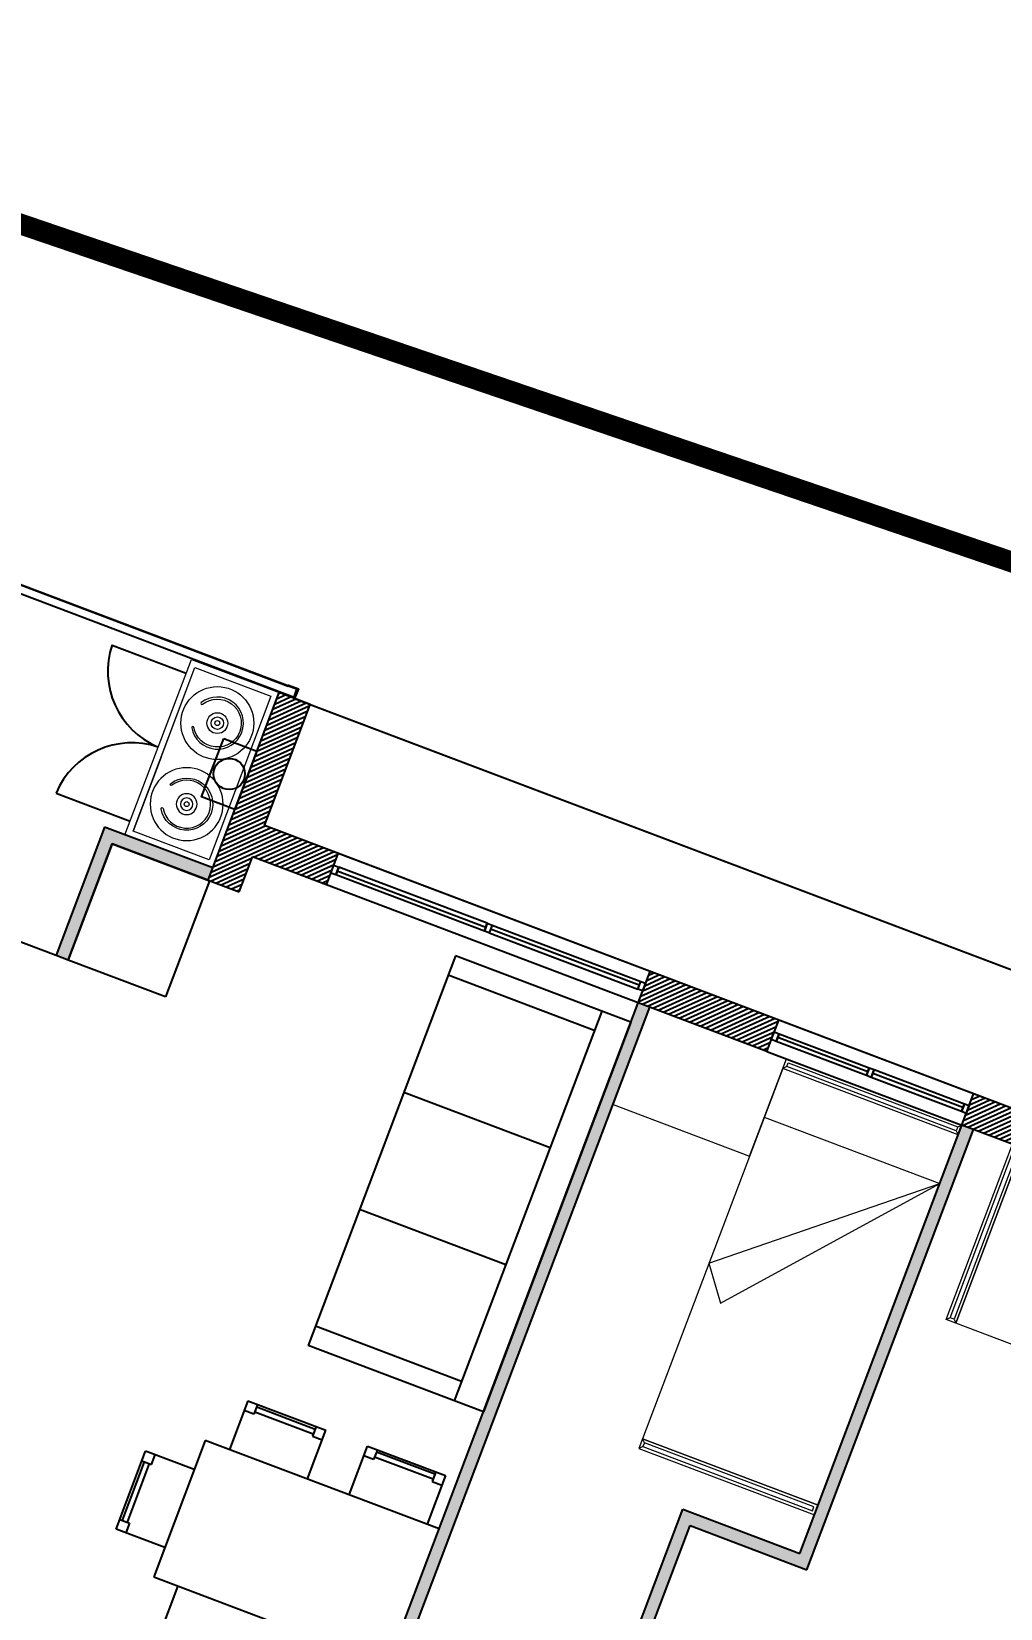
# Model space of a CAD drawing. Extents: x 0 to 346944, y 0 to 6285838.
# Drawn here: x 344191.83 to 344196.48, y 6284445.42 to 6284452.99 of the extents above; entities that cross this region are included whole.
import ezdxf

# ---------------------------------------------------------------- set-up
doc = ezdxf.new("R2010")
doc.units = 0
doc.header["$LTSCALE"] = 5
for name, pattern in [('DASHDOT', [1, 0.5, -0.25, 0, -0.25]), ('DASHDOTX2', [2, 1, -0.5, 0, -0.5]), ('DASHED', [0.75, 0.5, -0.25]), ('HIDDEN', [0.375, 0.25, -0.125])]:
    doc.linetypes.add(name, pattern=pattern)
for name, color, linetype in [('ACOM-P', 251, 'DASHED'), ('COTAS', 11, 'Continuous'), ('GRILLA', 254, 'Continuous'), ('PLANTA', 6, 'Continuous'), ('Prosan General Linea Oficial', 6, 'DASHDOTX2'), ('PUNTO-DE-INTERES', 254, 'Continuous')]:
    doc.layers.add(name, color=color, linetype=linetype)
doc.layers.add('Muebles', color=8, linetype='Continuous', lineweight=15)
doc.styles.add('2mm', font='simplex.shx', dxfattribs={"width": 0.8, "height": 0.65})
doc.styles.add('ROMANS', font='romans.shx', dxfattribs={"height": 1})
doc.dimstyles.new('ACOMETIDA 500', dxfattribs={"dimtxt": 0.65, "dimasz": 1.8, "dimexe": 1.25, "dimexo": 0.625, "dimtad": 0, "dimdec": 0, "dimtxsty": '2mm', "dimblk": 'NONE', "dimcen": 2.5, "dimse1": 1, "dimse2": 1, "dimclrd": 256, "dimclrt": 2, "dimadec": 0, "dimazin": 0, "dimtfac": 1, "dimtdec": 0, "dimtmove": 0, "dimatfit": 3, "dimldrblk": 'NONE', "dimfxl": 1, "dimtfill": 1, "dimlwd": -1, "dimarcsym": 2})
doc.dimstyles.new('GRILLA X 500', dxfattribs={"dimtxt": 0.5, "dimasz": 1.8, "dimexe": 1.25, "dimexo": 0.625, "dimtad": 0, "dimdec": 0, "dimtxsty": 'ROMANS', "dimblk": 'NONE', "dimcen": 2.5, "dimse1": 1, "dimse2": 1, "dimsd1": 1, "dimsd2": 1, "dimclrd": 256, "dimclrt": 256, "dimadec": 0, "dimazin": 0, "dimtfac": 1, "dimtdec": 0, "dimtmove": 0, "dimatfit": 3, "dimldrblk": 'NONE', "dimfxlon": 1, "dimtfill": 1, "dimlwd": -1, "dimarcsym": 2})
doc.dimstyles.new('VANO 500', dxfattribs={"dimtxt": 0.65, "dimasz": 1.8, "dimexe": 0, "dimexo": 8, "dimgap": 1.2, "dimtad": 0, "dimdec": 0, "dimzin": 0, "dimdsep": 46, "dimtxsty": '2mm', "dimblk": 'NONE', "dimcen": 0, "dimse1": 1, "dimse2": 1, "dimsd1": 1, "dimsd2": 1, "dimclrd": 7, "dimclrt": 2, "dimadec": 0, "dimazin": 0, "dimtfac": 1, "dimtdec": 0, "dimtofl": 0, "dimtmove": 0, "dimatfit": 3, "dimldrblk": 'NONE', "dimfxl": 1, "dimtfill": 1, "dimtolj": 1, "dimtzin": 0, "dimlwd": 25, "dimarcsym": 0})

# ---------------------------------------------------------------- blocks, each defined once
blk = doc.blocks.new('cama')
at = {"layer": 'Muebles'}
for p, q in [((43.6696, 33.3867), (43.6846, 33.4017)), ((42.7996, 33.3667), (42.7846, 33.3517)), ((43.6696, 33.3667), (43.6846, 33.3517)), ((42.7846, 32.3517), (43.6846, 33.1017)), ((42.7846, 33.1017), (43.6846, 33.1017)), ((42.9046, 32.1917), (43.6846, 33.1017)), ((42.7846, 32.3517), (42.9046, 32.1917)), ((42.7996, 31.4367), (42.7846, 31.4517)), ((42.7996, 31.4167), (42.7846, 31.4017))]:
    blk.add_line(p, q, dxfattribs=at)
for points in [[(42.7846, 33.4017), (42.0846, 33.4017), (42.0846, 32.9017), (42.7846, 32.9017)], [(42.7846, 33.4017), (43.6846, 33.4017), (43.6846, 33.3517), (42.7846, 33.3517)], [(42.7996, 33.3867), (43.6696, 33.3867), (43.6696, 33.3667), (42.7996, 33.3667)], [(42.7846, 31.4517), (43.6846, 31.4517), (43.6846, 33.3517), (42.7846, 33.3517)], [(42.7846, 31.4017), (43.6846, 31.4017), (43.6846, 31.4517), (42.7846, 31.4517)], [(42.7996, 31.4167), (43.6696, 31.4167), (43.6696, 31.4367), (42.7996, 31.4367)]]:
    blk.add_lwpolyline(points, close=True, dxfattribs=at)
blk = doc.blocks.new('GAS')
at = {"layer": 'Muebles', "elevation": -597.625}
blk.add_lwpolyline([(38.2517, 33.8996, 1), (38.2432, 33.9048, -3.596996), (38.2432, 34.0235, 1), (38.2517, 34.0287, 3.596996)], format="xyb", close=True, dxfattribs=at)
at = {"layer": 'Muebles'}
for radius in [0.175, 0.05, 0.03]:
    blk.add_circle((38.1447, 33.9642, -597.625), radius, dxfattribs=at)
blk = doc.blocks.new('nicho gas')
at = {"layer": 'Muebles'}
for q in [(38.3429, 34.1534), (38.3429, 33.3134)]:
    blk.add_line((38.3429, 33.7734), q, dxfattribs=at)
for points in [[(37.9229, 34.1834), (38.3729, 34.1834), (38.3729, 33.2834), (37.9229, 33.2834)], [(37.9529, 34.1534), (38.3429, 34.1534), (38.3429, 33.3134), (37.9529, 33.3134)]]:
    blk.add_lwpolyline(points, close=True, dxfattribs=at)
for centre in [(38.1479, 33.9414), (38.1479, 33.5254)]:
    blk.add_circle(centre, 0.012, dxfattribs=at)
at = {"layer": 'Muebles', "xscale": -1, "rotation": 180}
blk.add_blockref('GAS', (0.0032, 67.9055, 597.625), dxfattribs=at)
at = {"layer": 'Muebles'}
blk.add_blockref('GAS', (0.0032, -0.4387, 597.625), dxfattribs=at)
blk = doc.blocks.new('PLANTA 2')
at = {"layer": 'PUNTO-DE-INTERES'}
h = blk.add_hatch(dxfattribs=at)
h.set_pattern_fill('LINE', color=256, scale=0.003, angle=204.0586)
h.set_pattern_definition([(204.0585514, (1753.263857, 180.027828), (0.003883056714, -0.008697556873), [])])
h.paths.add_polyline_path([(-0.5333, 5.6594), (-1.3549, 3.5125), (-0.5537, 3.2059), (-0.5286, 3.2713), (-1.2645, 3.5529), (-0.4679, 5.6343)])
h.paths.add_polyline_path([(0.5103, 5.26), (0.3991, 4.9694), (0.576, 4.9016), (0.5474, 4.8269), (0.3705, 4.8946), (0.3383, 4.8105), (0.2636, 4.8391), (0.4356, 5.2886)])
h.paths.add_polyline_path([(1.3232, 4.6157), (1.6314, 4.4978), (1.6028, 4.423), (1.2946, 4.541)])
h.paths.add_polyline_path([(2.0984, 4.319), (2.4299, 4.1922), (2.4013, 4.1174), (2.0698, 4.2443)])
h.paths.add_polyline_path([(2.8969, 4.0135), (4.0036, 3.5899), (3.975, 3.5152), (2.8683, 3.9387)])
h.paths.add_polyline_path([(4.2919, 2.9442), (4.2172, 2.9728), (3.8631, 2.0478), (3.9379, 2.0192)])
h.paths.add_polyline_path([(-0.7949, 2.7714), (3.8692, 0.9865), (4.2513, 1.9849), (4.1766, 2.0135), (3.807, 1.0478), (-0.717, 2.7791), (-0.7145, 2.7856), (-0.7799, 2.8106)])
h = blk.add_hatch(dxfattribs=at)
h.set_pattern_fill('JIS_STN_2.5', color=256, scale=0.0075, angle=159.0586)
h.set_pattern_definition([(204.0585514, (1753.263857, 180.027828), (0.00764381243, -0.01712117495), []), (204.0585514, (1753.251494, 180.032559), (0.00764381243, -0.01712117495), [0.009, -0.00375])])
h.paths.add_polyline_path([(-0.6747, 5.0939), (-0.558, 5.0492), (-0.6295, 4.8624), (-0.7462, 4.9071), (-0.735, 4.9363), (-0.6475, 4.9028), (-0.5983, 5.0312), (-0.6859, 5.0647)])
h.paths.add_polyline_path([(-0.0726, 4.6493), (0.0337, 4.9271), (0.2636, 4.8391), (0.2747, 4.8683), (0.0157, 4.9674), (-0.1018, 4.6605)])
h.paths.add_polyline_path([(0.6257, 2.7091), (0.5976, 2.7198), (1.2946, 4.541), (1.3226, 4.5303)])
h.paths.add_polyline_path([(0.9796, 2.5848), (1.4046, 2.4222), (1.5154, 2.7117), (1.2352, 2.819), (1.4139, 3.2859), (1.6941, 3.1787), (2.0978, 4.2336), (2.0698, 4.2443), (1.6768, 3.2175), (1.3966, 3.3247), (1.1965, 2.8017), (1.4766, 2.6944), (1.3873, 2.461), (0.9904, 2.6129)])
h.paths.add_polyline_path([(3.1531, 3.8297), (2.4599, 2.0183), (1.7782, 2.2793), (1.7889, 2.3073), (2.4426, 2.0571), (3.1251, 3.8405)])
h.paths.add_polyline_path([(3.8743, 2.0769), (3.593, 2.1846), (3.45, 1.8111), (2.8955, 2.0233), (3.0027, 2.3035), (2.9747, 2.3142), (2.8563, 2.0048), (3.468, 1.7707), (3.611, 2.1443), (3.8631, 2.0478)])
h.paths.add_polyline_path([(3.556, 1.1438), (3.5806, 1.208), (3.8316, 1.112), (3.8428, 1.1412), (3.5626, 1.2484), (3.5268, 1.155)])
h.paths.add_polyline_path([(2.7503, 1.6438), (2.7222, 1.6546), (2.6583, 1.4874), (2.6863, 1.4767)])
for p, q in [((0.0355, 5.4042), (0.2129, 5.3363)), ((0.2636, 4.8391), (0.4356, 5.2886)), ((0.5103, 5.26), (0.4356, 5.2886)), ((0.3991, 4.9694), (0.5103, 5.26)), ((-0.1004, 5.0493), (0.0771, 4.9814)), ((0.0157, 4.9674), (-0.1018, 4.6605)), ((0.2747, 4.8683), (0.0157, 4.9674)), ((0.576, 4.9016), (0.3991, 4.9694)), ((0.0337, 4.9271), (-0.0726, 4.6493)), ((0.2636, 4.8391), (0.0337, 4.9271)), ((0.3383, 4.8105), (0.3705, 4.8946)), ((0.5474, 4.8269), (0.3705, 4.8946)), ((0.5474, 4.8269), (0.576, 4.9016)), ((1.3232, 4.6157), (0.576, 4.9016)), ((-0.4987, 4.8124), (-0.1018, 4.6605)), ((0.2636, 4.8391), (0.3383, 4.8105)), ((1.2946, 4.541), (0.5474, 4.8269)), ((0.933, 4.7329), (0.9259, 4.7142)), ((0.9447, 4.7284), (0.9376, 4.7097)), ((-0.1018, 4.6605), (-0.0726, 4.6493)), ((0.8564, 4.6551), (0.499, 3.7212)), ((1.2767, 4.4943), (0.8564, 4.6551)), ((1.1888, 4.4744), (0.8386, 4.6084)), ((1.2946, 4.541), (1.3232, 4.6157)), ((1.6314, 4.4978), (1.3232, 4.6157)), ((0.5976, 2.7198), (1.2946, 4.541)), ((0.6257, 2.7091), (1.3226, 4.5303)), ((1.2067, 4.5211), (0.8493, 3.5871)), ((1.6028, 4.423), (1.2946, 4.541)), ((1.2767, 4.4943), (0.9193, 3.5603)), ((1.6028, 4.423), (1.6314, 4.4978)), ((2.0984, 4.319), (1.6314, 4.4978)), ((1.6028, 4.423), (2.0698, 4.2443)), ((0.7314, 4.3282), (1.0816, 4.1942)), ((2.0698, 4.2443), (2.0984, 4.319)), ((2.4299, 4.1922), (2.0984, 4.319)), ((1.6768, 3.2175), (2.0698, 4.2443)), ((2.4013, 4.1174), (2.0698, 4.2443)), ((1.6941, 3.1787), (2.0978, 4.2336)), ((0.6241, 4.0481), (0.9744, 3.914)), ((0.8671, 3.6338), (0.5169, 3.7679)), ((0.9193, 3.5603), (0.499, 3.7212)), ((0.3542, 3.5892), (0.3095, 3.4725)), ((0.3686, 3.5569), (0.3453, 3.5659)), ((0.3542, 3.5892), (0.541, 3.5177)), ((0.3776, 3.5803), (0.3686, 3.5569)), ((0.3709, 3.5628), (0.5109, 3.5092)), ((0.3753, 3.5744), (0.5154, 3.5208)), ((0.5176, 3.5267), (0.5087, 3.5033)), ((0.2517, 3.4946), (0.1266, 3.1677)), ((0.8121, 3.2802), (0.2517, 3.4946)), ((0.4963, 3.401), (0.541, 3.5177)), ((0.5087, 3.5033), (0.5321, 3.4944)), ((0.0367, 3.2824), (0.1082, 3.4692)), ((0.0992, 3.4459), (0.1226, 3.4369)), ((0.2249, 3.4246), (0.1082, 3.4692)), ((0.1226, 3.4369), (0.1315, 3.4603)), ((0.5965, 3.3627), (0.6411, 3.4794)), ((0.6555, 3.4471), (0.6322, 3.4561)), ((0.6411, 3.4794), (0.8279, 3.4079)), ((0.6645, 3.4705), (0.6555, 3.4471)), ((0.7979, 3.3994), (0.6578, 3.453)), ((0.8023, 3.411), (0.6622, 3.4646)), ((0.1051, 3.4437), (0.0515, 3.3036)), ((0.1167, 3.4392), (0.0631, 3.2991)), ((0.8279, 3.4079), (0.7832, 3.2912)), ((0.8046, 3.4169), (0.7956, 3.3935)), ((0.7956, 3.3935), (0.819, 3.3846)), ((0.0456, 3.3058), (0.069, 3.2969)), ((0.069, 3.2969), (0.06, 3.2735)), ((1.1965, 2.8017), (1.3966, 3.3247)), ((1.3966, 3.3247), (1.6768, 3.2175)), ((0.1534, 3.2378), (0.0367, 3.2824)), ((1.2352, 2.819), (1.4139, 3.2859)), ((1.4139, 3.2859), (1.6941, 3.1787)), ((0.1266, 3.1677), (0.687, 2.9533)), ((0.1844, 3.1456), (0.1398, 3.0289))]:
    blk.add_line(p, q, dxfattribs=at)
for points in [[(7.8267, -18.3012), (14.4541, 1.3625), (-4.3226, 7.8454), (-5.0396, 8.1333), (-16.9441, 12.6198), (-20.0017, 13.7768), (-24.3413, 2.4823), (-27.138, -4.7827), (-22.6962, -6.5135), (-9.5725, -11.5935), (-0.4639, -15.1037), (2.1908, -16.1232), (6.5102, -17.7921), (7.8267, -18.3012)], [(5.2317, 4.5467), (-4.3226, 7.8454), (-5.0396, 8.1333), (-16.9441, 12.6198)], [(-13.7427, 10.7145), (-2.7162, 6.4948), (-2.7073, 6.5181), (-2.684, 6.5092), (-2.6848, 6.5068), (-1.758, 6.1522), (-1.7571, 6.1545), (-1.7338, 6.1456), (-1.7427, 6.1222), (-0.5006, 5.6468), (-0.4916, 5.6702), (-0.4683, 5.6613), (-0.4692, 5.6589), (0.4576, 5.3042), (0.4585, 5.3066), (0.4819, 5.2976), (0.4729, 5.2743), (4.8667, 3.5928)], [(0.4585, 5.3066), (0.4819, 5.2976), (0.4729, 5.2743), (0.4496, 5.2832), (0.4505, 5.2856), (0.4715, 5.2775), (0.4786, 5.2962), (0.4576, 5.3042), (0.4585, 5.3066)], [(0.9259, 4.7142), (0.5698, 4.8505), (0.577, 4.8691)], [(0.5734, 4.8598), (0.9295, 4.7235)], [(0.933, 4.7329), (0.577, 4.8691)], [(0.9376, 4.7097), (1.2936, 4.5735), (1.3008, 4.5921)], [(1.2972, 4.5828), (0.9411, 4.7191)], [(0.9447, 4.7284), (1.3008, 4.5921)], [(1.8483, 4.3826), (1.8412, 4.3639), (1.6252, 4.4466), (1.6323, 4.4653)], [(1.8447, 4.3733), (1.6288, 4.4559)], [(1.6323, 4.4653), (1.8483, 4.3826)], [(2.076, 4.2955), (2.0688, 4.2768), (1.8528, 4.3595), (1.86, 4.3781)], [(2.0724, 4.2862), (1.8564, 4.3688)], [(1.86, 4.3781), (2.076, 4.2955)]]:
    blk.add_lwpolyline(points, dxfattribs=at)
for points in [[(-0.4973, 5.6483), (0.4715, 5.2775), (0.4786, 5.2962), (-0.4902, 5.667)], [(0.5103, 5.26), (4.8667, 3.5928), (4.2513, 1.9849), (3.9665, 2.0939), (4.4706, 3.4112), (0.3991, 4.9694)], [(0.3026, 5.1789), (0.3819, 5.1485), (0.3283, 5.0084), (0.2489, 5.0388)], [(0.5653, 4.8736), (0.577, 4.8691), (0.5698, 4.8505), (0.5582, 4.8549)], [(0.933, 4.7329), (0.9447, 4.7284), (0.9376, 4.7097), (0.9259, 4.7142)], [(1.3008, 4.5921), (1.3125, 4.5877), (1.3053, 4.569), (1.2936, 4.5735)], [(1.6207, 4.4697), (1.6323, 4.4653), (1.6252, 4.4466), (1.6135, 4.4511)], [(1.8483, 4.3826), (1.86, 4.3781), (1.8528, 4.3595), (1.8412, 4.3639)], [(2.076, 4.2955), (2.0876, 4.291), (2.0805, 4.2723), (2.0688, 4.2768)]]:
    blk.add_lwpolyline(points, close=True, dxfattribs=at)
at = {"layer": 'PUNTO-DE-INTERES', "ltscale": 30}
blk.add_lwpolyline([(0.1605, 4.559), (-0.073, 4.6483), (0.0337, 4.9271), (0.2672, 4.8377)], close=True, dxfattribs=at)
at = {"layer": 'PUNTO-DE-INTERES'}
blk.add_circle((0.3154, 5.0936), 0.0375, dxfattribs=at)
for centre, start, end in [((0.2226, 5.3407), 161.2332, 246.8839), ((0.0814, 4.9717), 71.2332, 156.8839)]:
    blk.add_arc(centre, 0.1977, start, end, dxfattribs=at)
at = {"layer": 'PUNTO-DE-INTERES', "yscale": 0.5, "zscale": 0.5}
for name, p, xscale, rotation in [('nicho gas', (24.0925, 14.054), 0.5, 159.0585514109921), ('cama', (-24.2989, -3.5466), 0.5, 339.058551410992), ('cama', (-20.2793, -10.59), -0.4999999999999999, 249.0585514109921), ('cama', (-11.9878, 25.4615), -0.5, 159.058551410992)]:
    blk.add_blockref(name, p, dxfattribs=dict(at, xscale=xscale, rotation=rotation))
blk = doc.blocks.new('PLANTA')
at = {"layer": 'Prosan General Linea Oficial', "linetype": 'DASHDOT', "const_width": 0.1, "flags": 128}
blk.add_lwpolyline([(12.4071, -54.7975), (-0.5928, -49.8225), (-5.0652, -48.111), (-11.5931, -45.6128), (-13.7359, -44.7928), (-21.4668, -41.8144), (-22.6327, -41.3653), (-19.8639, -34.0897), (-18.2367, -29.8138), (-17.0951, -26.8141), (-8.5025, -4.1918), (-7.3911, -4.6075), (-2.3785, -6.4825), (21.4647, -15.3641), (22.901, -15.9345), (60.5039, -28.7564), (47.3998, -68.1343), (44.7627, -67.1262), (36.1114, -63.8215), (30.7941, -61.8028), (12.5502, -54.8522)], dxfattribs=at)
at = {"layer": 'PLANTA', "xscale": 2, "yscale": 2, "zscale": 2, "rotation": 0.2194448801566033}
blk.add_blockref('PLANTA 2', (31.6062, -31.5921), dxfattribs=at)
blk = doc.blocks.new('*D100')
at = {"layer": 'ACOM-P', "ltscale": 0.5, "transparency": 16777216}
for p, q in [((344195.5892, 6284464.2051), (344193.0655, 6284458.5824)), ((344189.4419, 6284450.5089), (344191.9656, 6284456.1317))]:
    blk.add_line(p, q, dxfattribs=at)
at = {"layer": 'Defpoints', "color": 0, "ltscale": 0.5, "transparency": 16777216}
for p in [(344195.5694, 6284464.214), (344195.5892, 6284464.2051), (344189.4222, 6284450.5178)]:
    blk.add_point(p, dxfattribs=at)
at = {"layer": 'ACOM-P', "color": 2, "ltscale": 0.5, "transparency": 16777216, "insert": (344192.5156, 6284457.357), "char_height": 0.65, "attachment_point": 5, "rotation": 65.82818, "style": '2mm', "bg_fill": 3, "box_fill_scale": 1.1, "bg_fill_color": 256, "bg_fill_true_color": 13158600, "bg_fill_transparency": 0}
blk.add_mtext('15m', dxfattribs=at)
blk = doc.blocks.new('_None')
blk = doc.blocks.new('*D102')
at = {"layer": 'Defpoints', "color": 0, "linetype": 'HIDDEN', "ltscale": 0.25, "transparency": 16777216}
for p in [(344195.5892, 6284464.2051), (344241.5812, 6284447.5187), (344241.1171, 6284446.2396)]:
    blk.add_point(p, dxfattribs=at)
at = {"layer": 'COTAS', "color": 2, "linetype": 'HIDDEN', "ltscale": 0.25, "transparency": 16777216, "insert": (344218.1211, 6284454.5828), "char_height": 0.65, "attachment_point": 5, "rotation": 340.05861, "style": '2mm', "bg_fill": 3, "box_fill_scale": 1.1, "bg_fill_color": 256, "bg_fill_true_color": 13158600, "bg_fill_transparency": 0}
blk.add_mtext('\\A1;49.00', dxfattribs=at)
blk = doc.blocks.new('*D103')
at = {"layer": 'ACOM-P', "ltscale": 0.5, "transparency": 16777216}
for p, q in [((344195.5935, 6284464.2073), (344199.4639, 6284456.5692)), ((344204.5933, 6284446.4466), (344200.7229, 6284454.0847))]:
    blk.add_line(p, q, dxfattribs=at)
at = {"layer": 'Defpoints', "color": 0, "ltscale": 0.5, "transparency": 16777216}
for p in [(344195.5892, 6284464.2051), (344204.5891, 6284446.4444), (344204.5933, 6284446.4466)]:
    blk.add_point(p, dxfattribs=at)
at = {"layer": 'ACOM-P', "color": 2, "ltscale": 0.5, "transparency": 16777216, "insert": (344200.0934, 6284455.327), "char_height": 0.65, "attachment_point": 5, "rotation": 296.87267, "style": '2mm', "bg_fill": 3, "box_fill_scale": 1.1, "bg_fill_color": 256, "bg_fill_true_color": 13158600, "bg_fill_transparency": 0}
blk.add_mtext('20m', dxfattribs=at)
blk = doc.blocks.new('*D119')
at = {"layer": 'Defpoints', "color": 0, "ltscale": 0.5, "transparency": 16777216}
for p in [(344297.865, 6284457.2934), (344300, 6284395.5004), (0, 0)]:
    blk.add_point(p, dxfattribs=at)
at = {"layer": 'GRILLA', "ltscale": 0.5, "transparency": 16777216, "insert": (344297.865, 6284461.7279), "char_height": 1, "attachment_point": 5, "rotation": 90, "style": 'ROMANS', "bg_fill": 3, "box_fill_scale": 1.1, "bg_fill_color": 256, "bg_fill_true_color": 13158600, "bg_fill_transparency": 0}
blk.add_mtext('X-344300', dxfattribs=at)

msp = doc.modelspace()

# ---------------------------------------------------------------- block references
at = {"layer": 'PLANTA'}
msp.add_blockref('PLANTA', (344160.5769, 6284470.8255), dxfattribs=at)

# ---------------------------------------------------------------- next in the draw order: dimensions: what is measured, and where the dimension line sits
at = {"layer": 'ACOM-P', "ltscale": 0.5}
dim = msp.add_aligned_dim(p1=(344189.4222, 6284450.5178), p2=(344195.5694, 6284464.214), distance=-0.0216, dimstyle='ACOMETIDA 500', override={"dimpost": 'm', "dimsah": 1}, dxfattribs=at)
dim.commit()
dim.dimension.update_dxf_attribs({"geometry": '*D100', "text_midpoint": (344192.5156, 6284457.357)})

# ---------------------------------------------------------------- next in the draw order: dimensions: what is measured, and where the dimension line sits
at = {"layer": 'COTAS', "linetype": 'HIDDEN', "ltscale": 0.25}
dim = msp.add_aligned_dim(p1=(344195.5892, 6284464.2051), p2=(344241.5812, 6284447.5187), distance=-1.3607, dimstyle='VANO 500', override={"dimpost": '.00', "dimsah": 1}, dxfattribs=at)
dim.commit()
dim.dimension.update_dxf_attribs({"geometry": '*D102', "text_midpoint": (344218.1211, 6284454.5828)})

# ---------------------------------------------------------------- next in the draw order: dimensions: what is measured, and where the dimension line sits
at = {"layer": 'ACOM-P', "ltscale": 0.5}
dim = msp.add_aligned_dim(p1=(344195.5892, 6284464.2051), p2=(344204.5891, 6284446.4444), distance=0.0048, dimstyle='ACOMETIDA 500', override={"dimpost": 'm', "dimsah": 1}, dxfattribs=at)
dim.commit()
dim.dimension.update_dxf_attribs({"geometry": '*D103', "text_midpoint": (344200.0934, 6284455.327)})

# ---------------------------------------------------------------- next in the draw order: dimensions: what is measured, and where the dimension line sits
at = {"layer": 'GRILLA', "ltscale": 0.5}
dim = msp.add_ordinate_dim(feature_location=(344300, 6284395.5004), offset=(-2.135, 61.793), dtype=1, origin=(0, 0), dimstyle='GRILLA X 500', override={"dimpost": 'X-<>', "dimsah": 1}, dxfattribs=at)
dim.commit()
dim.dimension.update_dxf_attribs({"geometry": '*D119', "text_midpoint": (344297.865, 6284461.7279)})

doc.saveas('drawing.dxf')
